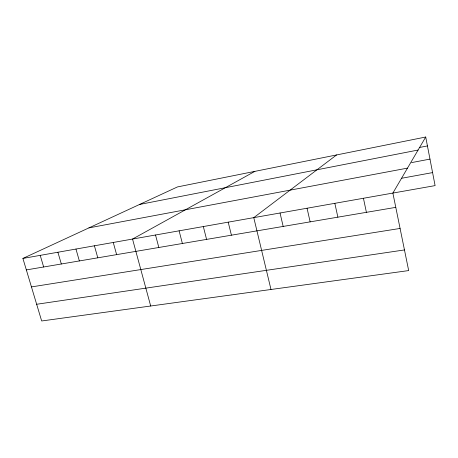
<?xml version="1.0" encoding="UTF-8"?>
<svg xmlns="http://www.w3.org/2000/svg" width="458" height="458" viewBox="0 0 458 458"><rect width="100%" height="100%" fill="white"/><g stroke="black" fill="none" stroke-linecap="round" stroke-linejoin="round"><path stroke-width="0.69" d="M425.717 137.022L392.872 193.081L408.679 270.581L41.672 320.978L22.9 258.426L177.452 186.933L425.717 137.022L435.1 185.61L22.9 258.426M336.59 154.941L253.772 217.647L270.993 289.49M254.86 171.372L132.534 239.059L150.693 306.007M419.236 147.533L427.434 145.919M139.518 204.474L418.091 150.035M411.576 162.601L429.982 159.103M88.926 227.878L407.494 168.126M401.729 178.248L432.587 172.597M26.346 269.917L395.786 207.359M31.447 286.914L400.086 228.445M36.657 304.272L404.466 249.936M40.218 255.364L43.653 266.985M57.903 252.244L61.32 263.991M75.959 249.055L79.36 260.94M94.411 245.791L97.794 257.82M113.263 242.465L116.624 254.631M155.52 235L158.829 247.48M179.112 230.832L182.387 243.49M203.329 226.555L206.575 239.397M228.21 222.164L231.416 235.189M280.044 213.01L283.17 226.429M307.055 208.235L310.135 221.861M334.844 203.329L337.867 217.166M363.434 198.28L366.406 212.335"/></g></svg>
